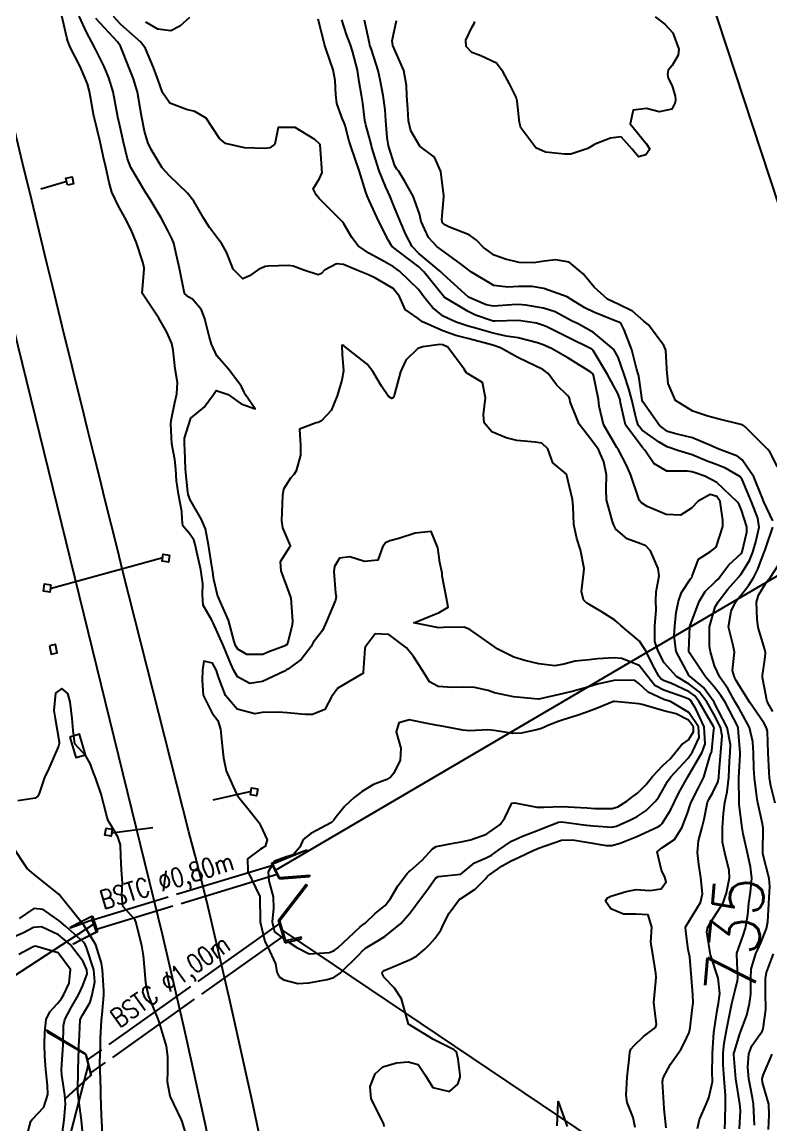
# Model space of a CAD drawing. Header units: metres. Extents: x 318500 to 325275, y 7408834 to 7428799.
# Drawn here: x 320196.2 to 320255.9, y 7413586.3 to 7413674.2 of the extents above; entities that cross this region are included whole.
import ezdxf
from ezdxf.enums import TextEntityAlignment as Align

# ---------------------------------------------------------------- set-up
doc = ezdxf.new("R2010")
doc.units = ezdxf.units.M
doc.header["$MEASUREMENT"] = 0
doc.linetypes.add('CONTINUO', pattern=[0])
doc.linetypes.add('TRACEJADO', pattern=[8.7, 8, -0.7])
for name, color, linetype in [('ALA', 45, 'Continuous'), ('Armário', 45, 'Continuous'), ('BUEIRO', 151, 'Continuous'), ('Cotas', 45, 'Continuous'), ('Curvas de Nivel 1m', 11, 'Continuous'), ('Curvas de Nivel 5m', 15, 'Continuous'), ('Linha Férrea', 20, 'Continuous'), ('Pórticos', 45, 'Continuous'), ('TEXTO', 45, 'Continuous'), ('TUBO', 45, 'Continuous'), ('Vias Primárias', 230, 'Continuous')]:
    doc.layers.add(name, color=color, linetype=linetype)
doc.styles.add('ROMANS', font='romans', dxfattribs={"height": 0.2})
doc.styles.add('Style-STANDARD', font='STANDARD.shx')

msp = doc.modelspace()

# ---------------------------------------------------------------- linework, layer by layer
at = {"layer": 'ALA', "linetype": 'CONTINUO'}
for points in [[(320216.081, 7413607.195, 730.137), (320218.894, 7413608.255, 729.19)], [(320218.894, 7413608.255, 729.19), (320218.891, 7413608.231, 727.554), (320216.185, 7413607.102, 727.468)], [(320216.718, 7413605.926, 730.114), (320219.108, 7413606.115, 729.221)], [(320219.108, 7413606.115, 729.221), (320219.137, 7413606.203, 727.515), (320216.727, 7413606.008, 727.44)], [(320216.651, 7413602.639, 729.47), (320218.851, 7413605.511, 729.379)], [(320218.851, 7413605.511, 729.379), (320218.929, 7413605.408, 727.401), (320216.747, 7413602.587, 727.69)], [(320201.824, 7413602.969, 729.927), (320200.957, 7413602.522, 729.197), (320200.021, 7413602.043, 729.197)], [(320200.021, 7413602.043, 729.197), (320200.024, 7413602.03, 726.892), (320200.985, 7413602.376, 726.892), (320201.765, 7413602.656, 727.049)], [(320200.287, 7413600.716, 728.911), (320200.281, 7413600.743, 726.848), (320201.236, 7413601.246, 726.848), (320202.114, 7413601.708, 726.94)], [(320202.197, 7413601.707, 729.916), (320201.211, 7413601.195, 728.911), (320200.287, 7413600.716, 728.911)], [(320217.17, 7413600.83, 729.471), (320218.46, 7413601.141, 728.306)], [(320218.46, 7413601.141, 728.306), (320218.435, 7413601.297, 727.619), (320217.212, 7413600.98, 727.62)], [(320201.267, 7413591.958, 726.623), (320198.133, 7413593.868, 726.83)], [(320198.133, 7413593.868, 726.83), (320198.233, 7413593.698, 726.493), (320201.25, 7413591.953, 729.117)], [(320201.693, 7413590.287, 726.601), (320199.642, 7413588.407, 726.853)], [(320199.642, 7413588.407, 726.853), (320199.642, 7413588.418, 726.538), (320201.673, 7413590.283, 726.601)]]:
    msp.add_polyline3d(points, dxfattribs=at)
at = {"layer": 'Armário'}
for points in [[(320198.382, 7413624.511), (320198.521, 7413623.859), (320198.996, 7413623.961), (320198.856, 7413624.613)], [(320200.001, 7413617.243), (320200.479, 7413615.605), (320201.24, 7413615.828), (320200.762, 7413617.465)]]:
    msp.add_lwpolyline(points, close=True, dxfattribs=at)
at = {"layer": 'BUEIRO', "linetype": 'CONTINUO'}
for points in [[(320216.718, 7413605.926, 730.114), (320216.081, 7413607.195, 730.137)], [(320216.718, 7413605.926, 730.114), (320216.727, 7413606.008, 727.44), (320216.185, 7413607.102, 727.468), (320216.081, 7413607.195, 730.137)], [(320201.824, 7413602.969, 729.927), (320201.765, 7413602.656, 727.049), (320202.114, 7413601.708, 726.94), (320202.197, 7413601.707, 729.916)], [(320201.824, 7413602.969, 729.927), (320202.197, 7413601.707, 729.916)], [(320217.17, 7413600.83, 729.471), (320216.651, 7413602.639, 729.47)], [(320217.17, 7413600.83, 729.471), (320217.212, 7413600.98, 727.62), (320216.747, 7413602.587, 727.69), (320216.651, 7413602.639, 729.47)], [(320201.267, 7413591.958, 726.623), (320201.25, 7413591.953, 729.117), (320201.673, 7413590.283, 726.601), (320201.693, 7413590.287, 726.601)], [(320201.267, 7413591.958, 726.623), (320201.693, 7413590.287, 726.601)]]:
    msp.add_polyline3d(points, dxfattribs=at)
at = {"layer": 'Curvas de Nivel 1m', "flags": 128}
for points, elevation in [([(320225.066, 7413586.201), (320225.029, 7413586.369), (320224.904, 7413586.655), (320224.034, 7413588.383), (320223.949, 7413589.381), (320224.34, 7413590.379), (320224.966, 7413590.955), (320226.053, 7413591.276), (320226.97, 7413591.357), (320227.771, 7413591.141), (320228.297, 7413590.33), (320228.945, 7413589.307), (320230.261, 7413588.979), (320230.949, 7413589.577), (320231.116, 7413590.13), (320231.124, 7413590.288), (320230.973, 7413591.56), (320230.842, 7413592.155), (320230.633, 7413592.295), (320228.992, 7413593.131), (320227.01, 7413594.35), (320226.44, 7413596.359), (320225.895, 7413597.214), (320225.057, 7413598.075), (320224.906, 7413598.382), (320224.936, 7413598.507), (320225.064, 7413598.614), (320225.515, 7413598.822), (320227.077, 7413599.464), (320227.652, 7413599.771), (320228.314, 7413600.332), (320228.695, 7413600.727), (320229.103, 7413601.175), (320229.58, 7413601.848), (320229.802, 7413602.313), (320230.241, 7413603.196), (320231.069, 7413604.301), (320231.11, 7413604.331), (320231.141, 7413604.35), (320232.318, 7413605.117), (320233.166, 7413605.972), (320233.3, 7413606.136), (320233.452, 7413606.266), (320234.473, 7413606.959), (320235.187, 7413607.377), (320235.78, 7413607.645), (320236.999, 7413608.222), (320237.136, 7413608.285), (320237.201, 7413608.304), (320237.358, 7413608.374), (320239.208, 7413609.018), (320240.087, 7413609.055), (320241.207, 7413608.856), (320242.757, 7413608.592), (320243.205, 7413608.602), (320243.868, 7413608.792), (320245.212, 7413609.317), (320246.894, 7413610.085), (320247.096, 7413610.208), (320247.224, 7413610.341), (320247.897, 7413611.417), (320248.203, 7413612.07), (320248.545, 7413612.783), (320249.28, 7413614.06), (320250.409, 7413616.043), (320250.65, 7413616.7), (320250.578, 7413618.041), (320249.902, 7413619.501), (320249.563, 7413620.057), (320249.476, 7413620.173), (320249.362, 7413620.256), (320249.023, 7413620.404), (320247.369, 7413620.967), (320246.639, 7413621.358), (320246.06, 7413622.1), (320245.393, 7413622.956), (320244.017, 7413623.514), (320243.401, 7413623.552), (320242.079, 7413623.474), (320241.399, 7413623.398), (320240.287, 7413623.286), (320239.393, 7413623.058), (320238.676, 7413622.915), (320237.393, 7413623.068), (320236.29, 7413623.338), (320235.401, 7413623.609), (320234.138, 7413624.259), (320233.417, 7413624.751), (320231.899, 7413625.827), (320231.436, 7413626.003), (320229.779, 7413625.972), (320229.435, 7413625.958), (320227.44, 7413626.35), (320229.449, 7413627.172), (320230.176, 7413627.589), (320230.045, 7413628.314), (320229.7, 7413630.104), (320229.679, 7413630.318), (320229.502, 7413631.152), (320229.347, 7413632.323), (320228.822, 7413633.62), (320227.531, 7413633.496), (320226.233, 7413633.075), (320225.525, 7413632.872), (320225.177, 7413632.73), (320224.935, 7413632.386), (320224.564, 7413631.33), (320223.503, 7413631.234), (320222.329, 7413631.596), (320221.506, 7413631.497), (320221.091, 7413630.841), (320221.042, 7413630.437), (320221.195, 7413628.703), (320221.237, 7413628.433), (320221.181, 7413628.158), (320220.479, 7413626.444), (320220.139, 7413625.74), (320219.415, 7413624.775), (320219.295, 7413624.578), (320219.234, 7413624.462), (320218.44, 7413623.424), (320217.383, 7413622.649), (320217.277, 7413622.586), (320217.117, 7413622.484), (320215.372, 7413621.676), (320214.357, 7413621.512), (320213.375, 7413622.031), (320213.076, 7413622.543), (320212.848, 7413623.085), (320212.224, 7413624.552), (320211.437, 7413626.345), (320211.312, 7413626.562), (320210.634, 7413627.754), (320210.575, 7413628.573), (320210.597, 7413629.449), (320210.45, 7413630.576), (320210.124, 7413631.968), (320210.001, 7413632.583), (320209.901, 7413632.962), (320209.529, 7413633.5), (320209.01, 7413634.073), (320208.949, 7413634.599), (320208.926, 7413635.222), (320208.674, 7413636.603), (320208.518, 7413637.674), (320208.453, 7413638.607), (320208.363, 7413639.364), (320208.134, 7413640.612), (320208.057, 7413642.2), (320208.106, 7413642.613), (320208.37, 7413643.908), (320208.534, 7413644.607), (320208.587, 7413645.504), (320208.411, 7413646.609), (320208.242, 7413648.093), (320208.137, 7413648.614), (320207.743, 7413649.512), (320207.096, 7413650.627), (320205.78, 7413652.64), (320205.924, 7413654.523), (320205.922, 7413654.639), (320205.817, 7413655.099), (320205.325, 7413656.648), (320204.888, 7413657.692), (320204.379, 7413658.662), (320203.873, 7413659.558), (320203.364, 7413660.678), (320203.135, 7413661.448), (320202.861, 7413662.686), (320202.691, 7413663.452), (320202.422, 7413664.693), (320201.968, 7413666.56), (320201.933, 7413666.7), (320201.923, 7413666.748), (320201.57, 7413668.704), (320201.402, 7413669.31), (320200.826, 7413670.712), (320200.043, 7413672.246), (320199.839, 7413672.723), (320199.759, 7413673.019), (320199.357, 7413674.731)], 731), ([(320245.077, 7413586.107), (320244.912, 7413586.913), (320244.435, 7413588.115), (320244.368, 7413588.686), (320244.442, 7413590.115), (320244.62, 7413591.757), (320244.653, 7413592.115), (320244.737, 7413592.361), (320244.988, 7413592.653), (320245.726, 7413593.372), (320246.687, 7413594.085), (320246.768, 7413594.33), (320246.558, 7413596.087), (320246.732, 7413597.76), (320246.761, 7413598.084), (320246.732, 7413598.418), (320246.453, 7413600.09), (320246.331, 7413600.862), (320246.402, 7413602.091), (320246.104, 7413603.07), (320245.13, 7413603.129), (320244.131, 7413603.126), (320243.134, 7413603.543), (320242.707, 7413604.144), (320242.873, 7413604.414), (320243.146, 7413604.541), (320244.36, 7413604.914), (320245.154, 7413605.072), (320246.242, 7413605.005), (320247.156, 7413605.146), (320247.55, 7413605.691), (320247.448, 7413606.077), (320247.178, 7413606.616), (320246.831, 7413608.086), (320247.203, 7413608.402), (320248.207, 7413609.073), (320248.826, 7413610.064), (320248.94, 7413610.347), (320249.236, 7413611.16), (320249.455, 7413611.848), (320249.537, 7413612.056), (320250.135, 7413613.179), (320250.539, 7413614.041), (320251.054, 7413615.79), (320251.162, 7413616.032), (320251.194, 7413616.14), (320251.323, 7413617.563), (320251.361, 7413617.999), (320251.356, 7413618.03), (320251.331, 7413618.079), (320250.173, 7413620.048), (320249.826, 7413620.515), (320249.368, 7413620.845), (320247.926, 7413621.523), (320247.377, 7413621.731), (320247.147, 7413621.853), (320246.962, 7413622.086), (320246.455, 7413623.033), (320245.918, 7413624.102), (320245.421, 7413624.874), (320243.942, 7413626.132), (320243.669, 7413626.363), (320243.444, 7413626.551), (320242.358, 7413627.243), (320241.456, 7413627.78), (320241.211, 7413627.917), (320240.946, 7413628.168), (320240.804, 7413628.836), (320240.966, 7413630.168), (320240.995, 7413630.67), (320240.708, 7413632.172), (320240.411, 7413633.059), (320240.174, 7413634.18), (320240.132, 7413635.611), (320240.076, 7413636.182), (320239.6, 7413638.19), (320238.505, 7413639.103), (320238.105, 7413640.213), (320237.627, 7413640.668), (320237.11, 7413640.743), (320235.63, 7413640.892), (320234.787, 7413641.099), (320233.639, 7413641.563), (320233.041, 7413642.279), (320232.985, 7413642.955), (320233.149, 7413644.278), (320232.915, 7413645.504), (320231.699, 7413646.237), (320231.607, 7413646.301), (320231.429, 7413646.577), (320230.128, 7413648.316), (320229.733, 7413648.501), (320229.511, 7413648.545), (320228.135, 7413648.344), (320227.82, 7413648.257), (320227.728, 7413648.204), (320226.794, 7413647.284), (320226.373, 7413646.37), (320225.877, 7413644.572), (320225.834, 7413644.378), (320225.784, 7413644.273), (320225.678, 7413644.245), (320225.401, 7413644.383), (320224.858, 7413645.219), (320224.168, 7413646.395), (320223.708, 7413646.958), (320221.852, 7413648.428), (320221.731, 7413648.478), (320221.697, 7413648.464), (320221.688, 7413648.431), (320221.72, 7413647.736), (320221.826, 7413646.428), (320221.693, 7413645.689), (320221.315, 7413644.435), (320220.839, 7413643.266), (320220.079, 7413642.454), (320219.796, 7413642.31), (320219.647, 7413642.279), (320218.322, 7413641.791), (320218.391, 7413640.472), (320218.381, 7413639.704), (320218.049, 7413638.476), (320217.883, 7413638.19), (320217.591, 7413637.878), (320217.05, 7413637.016), (320216.954, 7413636.489), (320216.923, 7413635.852), (320216.885, 7413634.49), (320216.969, 7413633.924), (320217.521, 7413632.62), (320217.565, 7413632.48), (320217.562, 7413632.437), (320217.518, 7413632.376), (320216.774, 7413631.218), (320216.816, 7413630.49), (320217.464, 7413628.762), (320217.577, 7413628.479), (320217.613, 7413628.324), (320217.763, 7413626.477), (320217.731, 7413626.182), (320217.416, 7413624.895), (320217.308, 7413624.585), (320217.081, 7413624.485), (320215.874, 7413624.031), (320215.4, 7413623.831), (320214.118, 7413623.81), (320213.405, 7413624.237), (320213.205, 7413624.542), (320213.1, 7413624.858), (320212.655, 7413626.548), (320212.015, 7413627.994), (320211.768, 7413628.557), (320211.479, 7413629.798), (320211.365, 7413630.562), (320211.343, 7413630.712), (320211.072, 7413632.567), (320210.811, 7413633.849), (320210.5, 7413634.576), (320209.564, 7413636.218), (320209.434, 7413636.592), (320209.404, 7413636.761), (320209.226, 7413638.596), (320209.172, 7413640.153), (320209.137, 7413640.597), (320209.15, 7413641.075), (320209.615, 7413642.591), (320209.626, 7413642.615), (320209.651, 7413642.658), (320210.703, 7413643.536), (320211.447, 7413644.563), (320211.683, 7413644.868), (320212.617, 7413644.551), (320213.669, 7413643.805), (320214.78, 7413643.407), (320214.012, 7413644.535), (320213.891, 7413644.745), (320213.687, 7413645.197), (320212.676, 7413646.55), (320211.716, 7413647.624), (320211.287, 7413648.567), (320211.115, 7413649.194), (320210.775, 7413650.575), (320210.498, 7413651.31), (320209.775, 7413652.139), (320209.497, 7413652.314), (320209.135, 7413652.6), (320208.988, 7413653.406), (320208.751, 7413654.606), (320208.433, 7413656.009), (320208.297, 7413656.613), (320208.169, 7413656.94), (320207.85, 7413657.582), (320207.287, 7413658.626), (320206.408, 7413660.108), (320206.056, 7413660.638), (320205.894, 7413660.889), (320204.875, 7413662.656), (320204.604, 7413663.337), (320204.275, 7413664.665), (320203.961, 7413666.101), (320203.84, 7413666.672), (320203.814, 7413666.831), (320203.456, 7413668.678), (320203.119, 7413669.791), (320202.742, 7413670.689), (320202.041, 7413672.081), (320201.723, 7413672.703), (320201.369, 7413673.398), (320200.745, 7413674.713)], 732), ([(320250.04, 7413586.039), (320250.2, 7413586.747), (320250.768, 7413588.032), (320250.82, 7413588.143), (320250.937, 7413588.464), (320251.232, 7413589.75), (320251.233, 7413590.026), (320251.217, 7413590.281), (320251.23, 7413592.026), (320251.354, 7413593.675), (320251.4, 7413594.024), (320251.603, 7413595.449), (320251.713, 7413596.02), (320251.827, 7413596.798), (320251.703, 7413598.02), (320251.088, 7413599.869), (320251.044, 7413600.031), (320250.793, 7413601.712), (320250.837, 7413602.034), (320251.125, 7413602.534), (320252.078, 7413604.016), (320252.357, 7413604.807), (320252.582, 7413606.009), (320252.576, 7413606.612), (320252.232, 7413608.015), (320252.049, 7413608.858), (320252.035, 7413610.018), (320252.105, 7413611.149), (320252.213, 7413612.016), (320252.402, 7413612.874), (320252.534, 7413614.011), (320252.591, 7413615.309), (320252.652, 7413616.01), (320252.683, 7413616.636), (320252.407, 7413618.014), (320251.384, 7413620.005), (320251.371, 7413620.03), (320250.527, 7413621.198), (320249.447, 7413622.059), (320249.381, 7413622.109), (320248.343, 7413624.071), (320248.182, 7413625.319), (320248.233, 7413626.072), (320248.339, 7413627.183), (320248.522, 7413628.069), (320248.781, 7413628.756), (320249.487, 7413629.846), (320249.583, 7413629.964), (320249.63, 7413630.058), (320250.133, 7413631.428), (320251.086, 7413632.037), (320251.524, 7413632.384), (320252.056, 7413634.022), (320252.054, 7413634.529), (320251.863, 7413636.026), (320251.576, 7413636.419), (320251.044, 7413636.572), (320250.104, 7413636.052), (320249.561, 7413635.482), (320248.694, 7413634.927), (320247.553, 7413634.974), (320246.042, 7413635.624), (320245.567, 7413635.909), (320245.4, 7413636.113), (320245.306, 7413636.382), (320244.733, 7413638.123), (320244.392, 7413638.913), (320243.739, 7413640.138), (320243.623, 7413640.316), (320242.557, 7413642.151), (320242.21, 7413643.616), (320242.159, 7413644.155), (320241.763, 7413646.096), (320241.734, 7413646.16), (320241.701, 7413646.204), (320241.544, 7413646.321), (320239.719, 7413647.461), (320238.403, 7413648.21), (320237.734, 7413648.512), (320237.284, 7413648.677), (320235.743, 7413649.08), (320234.788, 7413649.21), (320233.747, 7413649.429), (320232.167, 7413649.881), (320231.755, 7413649.998), (320230.812, 7413650.309), (320229.765, 7413650.809), (320228.925, 7413651.486), (320228.238, 7413652.343), (320227.788, 7413652.913), (320226.294, 7413654.373), (320225.815, 7413654.719), (320225.052, 7413655.158), (320223.831, 7413655.813), (320222.986, 7413656.413), (320222.488, 7413657.062), (320221.857, 7413658.156), (320221.739, 7413658.312), (320221.625, 7413658.434), (320219.886, 7413660.174), (320219.63, 7413660.463), (320219.414, 7413660.949), (320219.91, 7413661.775), (320220.123, 7413662.251), (320220.106, 7413662.457), (320220.081, 7413662.617), (320219.963, 7413664.46), (320219.958, 7413664.478), (320219.941, 7413664.497), (320219.54, 7413664.87), (320217.96, 7413665.831), (320216.626, 7413665.834), (320216.342, 7413664.504), (320215.937, 7413664.225), (320215.585, 7413664.164), (320213.937, 7413664.229), (320212.402, 7413664.555), (320211.946, 7413664.97), (320210.867, 7413666.577), (320209.978, 7413667.125), (320209.301, 7413667.28), (320207.987, 7413667.785), (320207.399, 7413668.626), (320207.036, 7413669.604), (320206.672, 7413670.633), (320206.042, 7413672.136), (320205.658, 7413672.646), (320204.071, 7413674.053), (320203.483, 7413674.679)], 734), ([(320246.657, 7413674.673), (320247.45, 7413674.089), (320248.069, 7413673.38), (320248.563, 7413672.075), (320248.515, 7413671.603), (320248.031, 7413670.795), (320247.692, 7413670.418), (320247.657, 7413670.085), (320247.715, 7413669.783), (320248.011, 7413669.149), (320248.268, 7413668.343), (320248.299, 7413668.077), (320248.254, 7413667.82), (320247.988, 7413667.297), (320246.985, 7413667.095), (320245.989, 7413667.36), (320244.905, 7413667.208), (320244.685, 7413666.129), (320245.947, 7413664.555), (320246.241, 7413664.105), (320245.936, 7413663.662), (320245.328, 7413663.513), (320244.804, 7413664.127), (320243.954, 7413665.089), (320243.119, 7413664.982), (320241.946, 7413664.545), (320241.696, 7413664.412), (320241.289, 7413664.17), (320239.935, 7413663.723), (320239.449, 7413663.711), (320237.936, 7413663.87), (320237.157, 7413664.228), (320235.964, 7413665.821), (320235.845, 7413666.242), (320235.677, 7413667.926), (320235.593, 7413668.246), (320235.068, 7413669.311), (320234.56, 7413670.262), (320234.03, 7413670.957), (320232.779, 7413671.549), (320232.043, 7413671.827), (320231.608, 7413672.304), (320231.562, 7413672.801), (320232.074, 7413673.868), (320232.24, 7413674.135), (320232.291, 7413674.297)], 739), ([(320247.544, 7413586.07), (320247.397, 7413587.599), (320247.349, 7413588.074), (320247.249, 7413589.782), (320247.3, 7413590.077), (320247.889, 7413591.153), (320248.53, 7413592.065), (320248.712, 7413592.334), (320248.992, 7413592.839), (320249.376, 7413593.683), (320249.468, 7413594.053), (320249.629, 7413595.454), (320249.693, 7413596.05), (320249.675, 7413596.679), (320249.572, 7413598.052), (320249.438, 7413599.701), (320249.347, 7413600.056), (320249.302, 7413600.266), (320249.116, 7413601.789), (320249.082, 7413602.06), (320249.088, 7413602.092), (320249.121, 7413602.131), (320250.286, 7413604.043), (320250.439, 7413604.752), (320250.305, 7413606.043), (320250.146, 7413607.085), (320250.042, 7413608.047), (320250.133, 7413608.97), (320250.422, 7413610.042), (320250.586, 7413610.683), (320250.849, 7413612.036), (320250.963, 7413612.326), (320251.262, 7413612.811), (320251.664, 7413613.634), (320251.731, 7413614.023), (320251.76, 7413614.498), (320251.909, 7413616.021), (320252.008, 7413617.332), (320251.883, 7413618.022), (320251.346, 7413619.076), (320250.781, 7413620.039), (320250.174, 7413620.854), (320249.374, 7413621.447), (320248.369, 7413622.07), (320247.396, 7413623.166), (320246.906, 7413624.088), (320246.652, 7413624.861), (320246.652, 7413626.092), (320246.742, 7413627.38), (320246.717, 7413628.091), (320246.75, 7413628.811), (320246.987, 7413630.088), (320246.92, 7413630.667), (320246.284, 7413632.099), (320245.912, 7413632.492), (320245.525, 7413632.647), (320244.433, 7413633.03), (320243.537, 7413633.811), (320243.365, 7413634.142), (320243.267, 7413634.42), (320242.793, 7413636.148), (320242.764, 7413636.967), (320242.789, 7413638.148), (320242.568, 7413639.193), (320242.155, 7413640.155), (320241.631, 7413640.885), (320240.613, 7413642.176), (320239.898, 7413643.965), (320239.853, 7413644.187), (320239.805, 7413644.312), (320239.683, 7413644.466), (320238.813, 7413645.325), (320238.126, 7413646.214), (320237.705, 7413646.54), (320237.105, 7413646.83), (320235.719, 7413647.506), (320234.34, 7413648.261), (320233.733, 7413648.487), (320233.442, 7413648.567), (320231.741, 7413649.006), (320230.789, 7413649.265), (320229.749, 7413649.614), (320228.12, 7413650.345), (320227.909, 7413650.496), (320227.763, 7413650.604), (320226.729, 7413651.325), (320226.275, 7413652.373), (320225.789, 7413653.001), (320224.362, 7413653.834), (320223.805, 7413654.082), (320223.026, 7413654.412), (320221.817, 7413654.905), (320221.276, 7413654.98), (320220.315, 7413654.452), (320220.062, 7413654.201), (320219.804, 7413654.093), (320218.661, 7413654.471), (320217.815, 7413654.788), (320217.454, 7413654.847), (320215.814, 7413654.796), (320215.574, 7413654.754), (320215.045, 7413654.521), (320214.333, 7413654.001), (320213.799, 7413653.78), (320213.025, 7413654.548), (320212.527, 7413655.855), (320212.11, 7413656.557), (320211.843, 7413656.902), (320211.137, 7413657.854), (320210.678, 7413658.578), (320209.88, 7413659.953), (320209.378, 7413660.598), (320207.911, 7413662.016), (320207.368, 7413662.626), (320206.477, 7413664.093), (320206.226, 7413664.637), (320205.954, 7413665.548), (320205.743, 7413666.643), (320205.701, 7413666.918), (320205.386, 7413668.649), (320205.077, 7413669.72), (320204.72, 7413670.66), (320204.045, 7413672.316), (320203.817, 7413672.673), (320202.077, 7413674.524)], 733), ([(320253.397, 7413585.993), (320253.46, 7413587.454), (320253.416, 7413587.993), (320253.137, 7413589.818), (320253.11, 7413589.999), (320252.976, 7413591.59), (320252.944, 7413591.965), (320252.947, 7413592), (320252.947, 7413592.034), (320252.983, 7413592.174), (320253.42, 7413593.579), (320253.587, 7413593.994), (320253.965, 7413595.052), (320254.191, 7413595.988), (320254.291, 7413596.744), (320254.283, 7413597.988), (320254.329, 7413598.73), (320254.697, 7413599.984), (320254.819, 7413600.258), (320255.103, 7413600.838), (320255.554, 7413601.973), (320255.652, 7413602.499), (320255.718, 7413603.971), (320255.798, 7413605.333), (320255.746, 7413605.971), (320255.261, 7413607.918), (320255.249, 7413607.979), (320255.25, 7413608.029), (320255.273, 7413609.979), (320255.225, 7413610.316), (320254.855, 7413611.984), (320254.774, 7413612.468), (320254.588, 7413613.987), (320254.545, 7413614.73), (320254.497, 7413615.988), (320254.453, 7413616.848), (320254.198, 7413617.991), (320253.353, 7413619.517), (320253.085, 7413620.004), (320252.461, 7413621.104), (320251.833, 7413622.023), (320251.393, 7413622.918), (320251.076, 7413624.035), (320251.001, 7413624.451), (320251.004, 7413626.037), (320251.456, 7413627.622), (320251.69, 7413628.027), (320252.467, 7413629.023), (320253.327, 7413630.002), (320253.403, 7413630.089), (320253.493, 7413630.199), (320254.192, 7413631.311), (320254.464, 7413631.991), (320254.704, 7413632.812), (320254.955, 7413633.986), (320254.855, 7413634.682), (320254.354, 7413635.992), (320253.597, 7413637.771), (320253.422, 7413638.003), (320252.271, 7413638.684), (320251.609, 7413638.948), (320250.812, 7413639.242), (320249.617, 7413639.737), (320248.562, 7413640.071), (320247.625, 7413640.386), (320246.975, 7413640.745), (320245.644, 7413641.72), (320245.316, 7413642.115), (320245.149, 7413642.626), (320244.807, 7413644.123), (320244.569, 7413645.007), (320244.186, 7413646.133), (320243.721, 7413647.528), (320243.36, 7413648.144), (320241.75, 7413649.505), (320240.543, 7413650.178), (320240, 7413650.424), (320239.764, 7413650.553), (320238.696, 7413651.132), (320237.772, 7413651.444), (320236.346, 7413651.663), (320235.775, 7413651.719), (320235.23, 7413651.703), (320233.773, 7413651.594), (320233.201, 7413651.705), (320231.78, 7413652.3), (320229.807, 7413654.129), (320229.592, 7413654.323), (320227.832, 7413655.788), (320227.295, 7413656.358), (320226.795, 7413657.312), (320226.339, 7413658.373), (320225.876, 7413659.45), (320225.503, 7413660.384), (320225.196, 7413661.092), (320224.665, 7413662.393), (320224.093, 7413664.244), (320224.054, 7413664.399), (320223.946, 7413664.812), (320223.605, 7413666.045), (320223.533, 7413666.407), (320223.365, 7413667.784), (320223.256, 7413668.411), (320223.074, 7413669.477), (320222.925, 7413670.416), (320222.548, 7413671.916), (320222.382, 7413672.425), (320222.062, 7413673.242), (320221.691, 7413674.436)], 736), ([(320256.043, 7413634.469), (320255.563, 7413635.493), (320255.34, 7413635.982), (320255.211, 7413636.348), (320254.546, 7413637.991), (320253.614, 7413639.353), (320253.235, 7413639.625), (320252.179, 7413640.022), (320251.623, 7413640.247), (320251.223, 7413640.439), (320249.636, 7413641.104), (320248.309, 7413641.404), (320247.643, 7413641.614), (320247.012, 7413642.09), (320245.678, 7413643.967), (320245.638, 7413644.111), (320245.397, 7413645.814), (320245.328, 7413646.116), (320245.188, 7413646.637), (320244.813, 7413648.124), (320244.186, 7413649.701), (320243.985, 7413650.137), (320243.885, 7413650.262), (320243.762, 7413650.324), (320243.47, 7413650.435), (320241.769, 7413651.107), (320241.051, 7413651.449), (320239.89, 7413652.188), (320239.781, 7413652.26), (320239.647, 7413652.327), (320237.792, 7413653.01), (320236.873, 7413653.15), (320235.794, 7413653.173), (320234.927, 7413653.119), (320233.794, 7413653.233), (320232.014, 7413654.297), (320231.812, 7413654.455), (320231.221, 7413654.904), (320229.834, 7413655.937), (320229.295, 7413656.328), (320228.586, 7413657.078), (320228.024, 7413658.348), (320227.869, 7413658.951), (320227.363, 7413660.358), (320226.693, 7413661.584), (320226.201, 7413662.376), (320226.066, 7413662.522), (320225.924, 7413662.775), (320225.42, 7413664.385), (320225.29, 7413665.047), (320225.193, 7413666.388), (320225.131, 7413667.24), (320224.98, 7413668.39), (320224.755, 7413669.65), (320224.58, 7413670.394), (320224.045, 7413672.061), (320223.931, 7413672.402), (320223.883, 7413672.572), (320223.507, 7413674.409)], 737), ([(320256.422, 7413638.782), (320255.82, 7413639.977), (320255.623, 7413640.205), (320253.819, 7413641.998), (320253.652, 7413642.109), (320253.5, 7413642.155), (320251.659, 7413642.62), (320250.879, 7413642.824), (320249.667, 7413643.216), (320248.299, 7413644.074), (320247.694, 7413645.431), (320247.65, 7413646.032), (320247.643, 7413646.081), (320247.627, 7413646.155), (320247.515, 7413648.083), (320247.363, 7413648.458), (320246.144, 7413650.104), (320245.923, 7413650.269), (320245.763, 7413650.405), (320244.854, 7413651.207), (320243.776, 7413651.723), (320242.87, 7413652.149), (320241.794, 7413653.112), (320240.926, 7413654.173), (320239.824, 7413655.115), (320238.737, 7413655.296), (320237.824, 7413655.177), (320236.999, 7413655.052), (320235.823, 7413655.086), (320234.737, 7413655.346), (320233.831, 7413655.672), (320232.994, 7413656.283), (320232.419, 7413656.865), (320231.85, 7413657.294), (320230.284, 7413657.888), (320229.858, 7413658.109), (320229.748, 7413658.21), (320229.696, 7413658.322), (320229.674, 7413658.511), (320229.811, 7413660.321), (320229.81, 7413660.402), (320229.594, 7413662.325), (320229.073, 7413663.474), (320227.94, 7413664.321), (320227.923, 7413664.333), (320227.906, 7413664.351), (320227.18, 7413665.584), (320227.011, 7413666.364), (320226.94, 7413667.322), (320226.867, 7413668.367), (320226.835, 7413669.195), (320226.62, 7413670.371), (320226.04, 7413671.712), (320225.746, 7413672.383), (320225.693, 7413672.747), (320226.047, 7413674.38)], 738), ([(320256.239, 7413611.965), (320255.892, 7413613.349), (320255.788, 7413613.972), (320255.751, 7413614.439), (320255.681, 7413615.974), (320255.626, 7413617.675), (320255.555, 7413617.977), (320255.336, 7413618.369), (320254.224, 7413619.991), (320253.373, 7413621.345), (320253.125, 7413621.751), (320252.982, 7413622.006), (320252.844, 7413622.552), (320252.986, 7413624.006), (320252.889, 7413624.537), (320252.521, 7413626.014), (320252.726, 7413627.284), (320253.071, 7413628.006), (320253.231, 7413628.236), (320253.467, 7413628.499), (320254.137, 7413629.337), (320254.536, 7413629.99), (320254.854, 7413630.632), (320255.369, 7413631.982), (320255.409, 7413632.093), (320255.524, 7413632.418), (320256.043, 7413633.972)], 737), ([(320256.042, 7413619.277), (320255.64, 7413619.976), (320255.57, 7413620.185), (320255.372, 7413621.157), (320255.217, 7413621.982), (320255.219, 7413622.145), (320255.402, 7413623.43), (320255.474, 7413623.914), (320255.475, 7413623.979), (320255.414, 7413624.219), (320254.873, 7413625.986), (320254.801, 7413626.632), (320254.74, 7413627.987), (320254.909, 7413628.545), (320255.483, 7413629.498), (320255.69, 7413629.774), (320255.868, 7413629.974), (320256.498, 7413630.972)], 738), ([(320202.645, 7413584.91), (320202.545, 7413586.674), (320202.521, 7413587.059), (320202.474, 7413588.675), (320202.466, 7413589.146), (320202.41, 7413590.676), (320202.407, 7413591.234), (320202.451, 7413592.675), (320202.452, 7413593.211), (320202.526, 7413594.675), (320202.576, 7413595.115), (320202.709, 7413596.673), (320202.719, 7413596.997), (320202.613, 7413598.674), (320202.521, 7413599.222), (320202.082, 7413600.68), (320201.113, 7413602.251), (320200.743, 7413602.704), (320199.14, 7413604.72), (320197.163, 7413606.273), (320196.598, 7413606.759), (320195.405, 7413608.569)], 729), ([(320201.12, 7413584.688), (320200.933, 7413586.656), (320200.929, 7413586.69), (320200.903, 7413586.87), (320200.668, 7413588.694), (320200.646, 7413588.982), (320200.667, 7413590.694), (320200.721, 7413592.438), (320200.728, 7413592.694), (320200.738, 7413592.94), (320200.819, 7413594.693), (320200.871, 7413594.833), (320201.016, 7413595.061), (320201.613, 7413596.103), (320201.797, 7413596.682), (320202.004, 7413597.727), (320201.926, 7413598.681), (320201.326, 7413600.448), (320201.225, 7413600.689), (320201.093, 7413600.88), (320199.65, 7413602.174), (320199.118, 7413602.611), (320198.978, 7413602.722), (320197.882, 7413603.493), (320197.128, 7413603.562), (320195.976, 7413602.761)], 728), ([(320199.327, 7413585.156), (320199.555, 7413586.71), (320199.654, 7413587.974), (320199.6, 7413588.71), (320199.376, 7413590.291), (320199.352, 7413590.714), (320199.375, 7413591.125), (320199.469, 7413592.713), (320199.494, 7413594.221), (320199.6, 7413594.711), (320200.094, 7413595.634), (320200.694, 7413596.695), (320201.047, 7413597.436), (320201.378, 7413598.365), (320201.359, 7413598.687), (320201.07, 7413599.35), (320200.038, 7413600.706), (320199.101, 7413601.482), (320197.747, 7413602.104), (320197.11, 7413602.065), (320196.268, 7413601.593), (320195.095, 7413601.108)], 727), ([(320196.506, 7413585.131), (320196.899, 7413586.606), (320197.013, 7413586.748), (320197.932, 7413587.717), (320198.257, 7413588.73), (320198.225, 7413589.447), (320198.082, 7413590.733), (320198.022, 7413591.786), (320197.992, 7413592.735), (320198.014, 7413593.716), (320198.125, 7413594.733), (320198.405, 7413595.343), (320199.029, 7413595.996), (320199.35, 7413596.401), (320199.527, 7413596.713), (320199.964, 7413597.622), (320200.047, 7413598.705), (320199.08, 7413600.026), (320197.273, 7413600.561), (320197.086, 7413600.511), (320195.926, 7413599.912)], 726), ([(320254.579, 7413586.301), (320254.512, 7413587.976), (320254.438, 7413588.477), (320254.126, 7413589.988), (320254.044, 7413590.914), (320254.148, 7413591.988), (320254.364, 7413592.612), (320255.003, 7413593.52), (320255.208, 7413593.776), (320255.287, 7413593.976), (320255.482, 7413595.524), (320255.492, 7413595.973), (320255.476, 7413596.405), (320255.462, 7413597.974), (320255.55, 7413598.455), (320256.104, 7413599.965)], 737), ([(320255.716, 7413585.962), (320255.762, 7413587.117), (320255.738, 7413587.962), (320255.228, 7413589.704), (320255.192, 7413589.977), (320255.266, 7413590.278), (320255.989, 7413591.965)], 738), ([(320238.861, 7413586.23), (320238.93, 7413588.19), (320239.647, 7413586.179)], 732)]:
    msp.add_lwpolyline(points, dxfattribs=dict(at, elevation=elevation))
at = {"layer": 'Curvas de Nivel 1m', "elevation": 729, "flags": 128}
msp.add_lwpolyline([(320249.712, 7413618.054), (320249.338, 7413618.586), (320248.331, 7413619.085), (320247.349, 7413619.326), (320245.632, 7413619.83), (320245.357, 7413619.894), (320243.417, 7413620.081), (320243.359, 7413620.074), (320241.984, 7413619.52), (320241.347, 7413619.277), (320240.52, 7413618.994), (320239.337, 7413618.625), (320239.013, 7413618.517), (320238.249, 7413618.206), (320237.607, 7413617.934), (320237.324, 7413617.838), (320236.011, 7413617.541), (320235.319, 7413617.532), (320233.821, 7413617.764), (320233.323, 7413617.803), (320231.869, 7413617.744), (320231.322, 7413617.781), (320229.521, 7413618.124), (320229.328, 7413618.16), (320228.354, 7413618.335), (320227.333, 7413618.566), (320227.074, 7413618.613), (320226.23, 7413618.367), (320226.03, 7413617.658), (320226.387, 7413616.364), (320226.333, 7413615.406), (320225.842, 7413614.372), (320225.593, 7413614.057), (320225.272, 7413613.851), (320224.204, 7413613.453), (320223.257, 7413612.879), (320222.994, 7413612.664), (320222.67, 7413612.409), (320221.919, 7413611.741), (320221.227, 7413610.889), (320221.051, 7413610.604), (320220.86, 7413610.435), (320219.211, 7413609.558), (320218.613, 7413609.059), (320218.339, 7413608.469), (320217.821, 7413607.843), (320217.188, 7413607.654), (320216.333, 7413607.342), (320215.816, 7413606.5), (320215.871, 7413605.787), (320216.205, 7413604.494), (320216.237, 7413603.599), (320216.124, 7413602.495), (320216.329, 7413601.712), (320217.1, 7413601.134), (320218.112, 7413600.47), (320219.083, 7413599.961), (320220.715, 7413600.066), (320221.087, 7413600.21), (320221.383, 7413600.426), (320223.115, 7413602.094), (320223.296, 7413602.219), (320223.546, 7413602.396), (320224.334, 7413603.182), (320225.134, 7413603.814), (320225.568, 7413604.374), (320226.144, 7413605.376), (320226.886, 7413606.354), (320227.033, 7413606.491), (320227.174, 7413606.6), (320228.095, 7413607.428), (320228.927, 7413608.324), (320229.202, 7413608.509), (320230.711, 7413608.799), (320231.206, 7413608.886), (320231.958, 7413609.039), (320233.212, 7413609.484), (320234.315, 7413610.254), (320234.683, 7413610.793), (320235.246, 7413611.966), (320235.482, 7413612.002), (320237.241, 7413611.646), (320237.804, 7413611.649), (320239.243, 7413611.713), (320239.738, 7413611.687), (320241.241, 7413611.588), (320241.849, 7413611.546), (320243.241, 7413611.543), (320243.699, 7413611.678), (320244.397, 7413612.123), (320244.881, 7413612.49), (320245.26, 7413612.773), (320245.928, 7413613.442), (320246.462, 7413614.092), (320247.289, 7413614.966), (320247.856, 7413615.513), (320248.328, 7413616.07), (320248.767, 7413616.606), (320249.315, 7413617.03), (320249.726, 7413617.652)], close=True, dxfattribs=at)
at = {"layer": 'Curvas de Nivel 5m', "flags": 128}
for points, elevation in [([(320209.553, 7413674.598), (320208.765, 7413673.914), (320208.064, 7413673.558), (320207.021, 7413673.675), (320206.074, 7413674.249)], 735), ([(320252.227, 7413586.01), (320252.251, 7413586.669), (320252.283, 7413588.01), (320252.277, 7413588.673), (320252.181, 7413590.012), (320252.091, 7413591.133), (320252.087, 7413592.013), (320252.17, 7413592.835), (320252.378, 7413594.009), (320252.483, 7413594.543), (320252.792, 7413596.004), (320253.051, 7413597.059), (320253.237, 7413597.819), (320253.248, 7413597.998), (320253.169, 7413599.919), (320253.177, 7413599.999), (320253.677, 7413601.428), (320253.871, 7413601.992), (320254.057, 7413603.064), (320254.135, 7413603.99), (320254.262, 7413604.88), (320254.37, 7413605.988), (320254.278, 7413606.894), (320254.02, 7413607.992), (320253.68, 7413609.531), (320253.614, 7413609.996), (320253.377, 7413611.87), (320253.37, 7413611.999), (320253.347, 7413613.932), (320253.347, 7413613.999), (320253.44, 7413615.857), (320253.438, 7413615.999), (320253.324, 7413617.588), (320253.282, 7413618.001), (320253.259, 7413618.073), (320252.241, 7413620.017), (320251.908, 7413620.564), (320251.372, 7413621.252), (320251.003, 7413621.662), (320250.677, 7413622.041), (320249.408, 7413623.955), (320249.359, 7413624.061), (320249.348, 7413624.124), (320249.44, 7413626.06), (320250.169, 7413628.049), (320250.663, 7413628.852), (320251.484, 7413629.639), (320251.68, 7413629.834), (320251.822, 7413630.025), (320252.542, 7413630.977), (320253.518, 7413631.871), (320253.576, 7413631.943), (320253.596, 7413631.999), (320253.965, 7413633.567), (320253.979, 7413633.996), (320253.56, 7413635.331), (320253.354, 7413635.79), (320253.202, 7413636.006), (320251.592, 7413637.524), (320250.62, 7413638.045), (320249.848, 7413638.302), (320249.603, 7413638.389), (320249.222, 7413638.446), (320247.604, 7413638.434), (320246.574, 7413639.06), (320245.834, 7413640.107), (320245.624, 7413640.36), (320244.311, 7413642.13), (320243.914, 7413643.899), (320243.882, 7413644.137), (320243.837, 7413644.294), (320243.685, 7413644.638), (320242.877, 7413646.148), (320241.729, 7413648.063), (320241.626, 7413648.162), (320239.744, 7413649.102), (320238.027, 7413649.945), (320237.758, 7413650.056), (320237.21, 7413650.226), (320235.762, 7413650.449), (320233.891, 7413650.397), (320233.761, 7413650.41), (320232.357, 7413650.883), (320231.769, 7413651.159), (320229.85, 7413652.319), (320229.781, 7413652.384), (320228.216, 7413654.344), (320227.816, 7413654.724), (320226.298, 7413655.908), (320225.838, 7413656.233), (320225.665, 7413656.382), (320225.396, 7413656.833), (320224.62, 7413658.392), (320223.884, 7413659.968), (320223.703, 7413660.403), (320223.609, 7413660.689), (320223.059, 7413662.413), (320222.777, 7413663.265), (320222.376, 7413664.423), (320222.277, 7413664.757), (320221.963, 7413665.985), (320221.839, 7413666.303), (320221.773, 7413666.433), (320221.297, 7413667.748), (320221.216, 7413668.442), (320221.166, 7413669.597), (320221.001, 7413670.445), (320220.452, 7413672.046), (320220.317, 7413672.456), (320220.065, 7413673.451), (320219.797, 7413674.463)], 735), ([(320209.4, 7413585.097), (320208.966, 7413586.589), (320208.902, 7413586.724), (320208.008, 7413588.599), (320207.803, 7413589.746), (320207.812, 7413590.601), (320207.812, 7413591.761), (320207.701, 7413592.603), (320207.152, 7413594.465), (320207.099, 7413594.609), (320207.013, 7413594.817), (320206.285, 7413596.621), (320206.066, 7413597.64), (320205.991, 7413598.626), (320205.879, 7413599.827), (320205.755, 7413600.63), (320205.259, 7413602.497), (320205.208, 7413602.639), (320205.121, 7413602.758), (320204.225, 7413603.748), (320204.157, 7413604.655), (320204.206, 7413605.602), (320204.13, 7413606.656), (320204.068, 7413607.775), (320204.041, 7413608.657), (320203.831, 7413609.285), (320203.216, 7413610.314), (320203.076, 7413610.529), (320203.022, 7413610.673), (320202.967, 7413610.931), (320202.5, 7413612.681), (320202.097, 7413613.859), (320201.785, 7413614.692), (320201.657, 7413615.067), (320201.29, 7413615.737), (320200.407, 7413616.709), (320200.269, 7413617.757), (320200.186, 7413618.711), (320200.023, 7413620.04), (320199.837, 7413620.715), (320199.364, 7413621.12), (320198.855, 7413620.728), (320198.723, 7413619.346), (320198.832, 7413618.727), (320199.166, 7413616.858), (320199.156, 7413616.722), (320199.096, 7413616.521), (320198.337, 7413614.734), (320197.993, 7413614.015), (320197.548, 7413612.746), (320197.456, 7413612.538), (320197.244, 7413612.378), (320195.848, 7413612.164)], 730)]:
    msp.add_lwpolyline(points, dxfattribs=dict(at, elevation=elevation))
at = {"layer": 'Curvas de Nivel 5m', "elevation": 730, "flags": 128}
msp.add_lwpolyline([(320250.117, 7413618.048), (320249.347, 7413619.207), (320247.883, 7413620.075), (320247.362, 7413620.236), (320246.098, 7413620.829), (320245.374, 7413621.52), (320245.026, 7413621.764), (320243.376, 7413621.735), (320242.07, 7413621.456), (320241.371, 7413621.235), (320240.056, 7413620.869), (320239.365, 7413620.705), (320237.393, 7413620.252), (320237.36, 7413620.251), (320237.328, 7413620.252), (320235.362, 7413620.436), (320233.872, 7413620.77), (320233.367, 7413620.95), (320232.276, 7413621.193), (320231.369, 7413621.206), (320230.488, 7413621.19), (320229.369, 7413621.263), (320228.683, 7413621.64), (320228.241, 7413622.337), (320227.4, 7413623.668), (320226.831, 7413624.359), (320225.426, 7413625.427), (320224.344, 7413625.473), (320223.549, 7413624.399), (320223.524, 7413624.284), (320223.402, 7413622.4), (320223.401, 7413622.379), (320223.379, 7413622.316), (320223.179, 7413622.204), (320221.367, 7413621.134), (320220.878, 7413620.437), (320220.341, 7413619.449), (320219.338, 7413619.026), (320218.774, 7413619.03), (320217.34, 7413619.16), (320216.6, 7413619.233), (320215.34, 7413619.188), (320214.765, 7413619.093), (320213.344, 7413619.451), (320212.427, 7413620.549), (320211.841, 7413622.089), (320211.685, 7413622.557), (320211.389, 7413623.132), (320210.678, 7413623.283), (320210.582, 7413622.572), (320210.564, 7413621.764), (320210.63, 7413620.571), (320211.339, 7413619.147), (320211.802, 7413618.555), (320212.003, 7413617.87), (320212.153, 7413616.551), (320212.248, 7413615.593), (320212.473, 7413614.548), (320213.254, 7413612.774), (320213.398, 7413612.538), (320214.208, 7413611.553), (320215.018, 7413610.513), (320215.098, 7413610.391), (320215.217, 7413610.183), (320215.742, 7413609.038), (320215.581, 7413608.504), (320215.338, 7413608.367), (320215.197, 7413608.306), (320214.174, 7413607.536), (320214.186, 7413606.525), (320215.14, 7413604.535), (320215.146, 7413604.51), (320215.168, 7413602.557), (320215.174, 7413602.509), (320215.54, 7413600.946), (320215.779, 7413600.5), (320216.398, 7413599.162), (320216.513, 7413598.488), (320216.692, 7413598.121), (320217.054, 7413597.872), (320218.182, 7413597.599), (320219.052, 7413597.64), (320220.516, 7413597.897), (320221.056, 7413598.071), (320221.563, 7413598.422), (320223.082, 7413599.891), (320223.315, 7413600.169), (320223.564, 7413600.395), (320224.515, 7413600.97), (320225.104, 7413601.328), (320226.388, 7413602.361), (320227.129, 7413603.227), (320227.963, 7413604.338), (320228.477, 7413605.003), (320229.165, 7413605.979), (320229.374, 7413606.111), (320231.17, 7413606.3), (320232.259, 7413607.209), (320233.19, 7413607.611), (320233.627, 7413607.83), (320234.193, 7413608.255), (320235.207, 7413608.943), (320236.094, 7413609.349), (320237.215, 7413609.75), (320238.339, 7413610.203), (320238.966, 7413610.451), (320239.224, 7413610.472), (320241.158, 7413610.224), (320241.221, 7413610.214), (320241.759, 7413610.155), (320243.219, 7413610.057), (320243.584, 7413610.135), (320244.706, 7413610.639), (320245.232, 7413610.905), (320245.956, 7413611.382), (320246.671, 7413612.089), (320246.924, 7413612.416), (320247.263, 7413612.966), (320247.651, 7413613.699), (320247.906, 7413614.074), (320248.575, 7413614.779), (320249.295, 7413615.544), (320249.646, 7413616.055), (320250.164, 7413617.201)], close=True, dxfattribs=at)
at = {"layer": 'Linha Férrea'}
for points in [[(320243.121, 7412578.113, -0.022066), (320218.658, 7412665.024, -0.057292), (320208.419, 7412757.765, -0.015116), (320209.147, 7412809.731), (320212.999, 7412898.464), (320217.75, 7413022.223), (320218.868, 7413065.549, 0.002845), (320222.472, 7413170.398), (320223.919, 7413209.926, 0.002082), (320224.705, 7413276.661, 0.003632), (320228.062, 7413358.946, 0.007114), (320228.457, 7413437.225, 0.052007), (320207.388, 7413601.502), (320189.576, 7413674.05, -0.009688), (320173.972, 7413744.603, -0.038503), (320163.913, 7413836.791, -0.068065), (320181.512, 7414006.598, -0.018281), (320204.23, 7414088.365, -0.009006), (320223.393, 7414139.109, -0.076005), (320320.437, 7414311.999, -0.027328)], [(320242.602, 7412592.989, -0.039479), (320216.599, 7412699.687, -0.043029), (320212.659, 7412775.314, -0.005074), (320213.553, 7412813.867), (320216.907, 7412896.875), (320221.075, 7413002.371), (320228.419, 7413254.256, -0.010419), (320230.392, 7413317.782, 0.015269), (320232.714, 7413433.25, 0.053346), (320210.954, 7413604.021, -0.008287), (320181.836, 7413725.169, -0.048428), (320167.711, 7413850.7, -0.046719), (320177.501, 7413966.93, -0.025435), (320202.239, 7414068.044, -0.032111), (320214.5, 7414104.857, -0.012996), (320241.049, 7414171.317, -0.059467), (320320.452, 7414305.187)]]:
    msp.add_lwpolyline(points, format="xyb", dxfattribs=at)
at = {"layer": 'Pórticos'}
for points in [[(320199.756, 7413661.529), (320197.68, 7413660.93)], [(320198.442, 7413629.085), (320207.411, 7413631.547)], [(320214.451, 7413612.908), (320211.406, 7413612.197)], [(320203.343, 7413609.612), (320206.623, 7413610.04)]]:
    msp.add_lwpolyline(points, dxfattribs=at)
for points in [[(320199.817, 7413661.246), (320199.695, 7413661.811), (320200.183, 7413661.916), (320200.305, 7413661.352)], [(320207.949, 7413631.754), (320207.859, 7413631.184), (320207.366, 7413631.262), (320207.456, 7413631.832)], [(320198.487, 7413629.37), (320198.397, 7413628.8), (320197.904, 7413628.877), (320197.994, 7413629.447)], [(320214.989, 7413613.115), (320214.899, 7413612.545), (320214.406, 7413612.623), (320214.496, 7413613.193)], [(320203.388, 7413609.897), (320203.298, 7413609.326), (320202.805, 7413609.404), (320202.895, 7413609.974)]]:
    msp.add_lwpolyline(points, close=True, dxfattribs=at)
at = {"layer": 'TEXTO', "linetype": 'CONTINUO'}
for p, q in [((320216.395, 7413606.618), (320259.971, 7413632.203)), ((320201.935, 7413602.338), (320163.87, 7413577.596)), ((320216.928, 7413601.852), (320266.801, 7413568.306)), ((320201.471, 7413591.116), (320196.355, 7413571.431))]:
    msp.add_line(p, q, dxfattribs=at)
at = {"layer": 'TUBO', "linetype": 'TRACEJADO', "flags": 128}
for points in [[(320216.175, 7413607.007), (320201.913, 7413602.671)], [(320216.54, 7413606.281), (320202.139, 7413601.904)], [(320216.724, 7413602.385), (320201.385, 7413591.496)], [(320217.016, 7413601.366), (320201.649, 7413590.458)]]:
    msp.add_lwpolyline(points, dxfattribs=at)
at = {"layer": 'Vias Primárias'}
msp.add_lwpolyline([(320217.914, 7413900.707), (320215.214, 7413887.73), (320213.993, 7413876.496), (320213.305, 7413865.378), (320212.937, 7413859.281), (320212.781, 7413850.649), (320213.256, 7413838.313), (320215.003, 7413823.436), (320218.128, 7413803.832), (320220.987, 7413786.039), (320224.057, 7413769.304), (320227.34, 7413752.397), (320230.2, 7413741.534), (320236.184, 7413723.319), (320241.854, 7413704.776), (320247.152, 7413689.892), (320250.913, 7413676.648), (320257.214, 7413657.485), (320264.417, 7413634.652), (320272.044, 7413611.398), (320280.677, 7413585.601)], dxfattribs=at)

# ---------------------------------------------------------------- texts
at = {"layer": 'Cotas', "style": 'Style-STANDARD'}
msp.add_text('735', height=4, rotation=84.82718, dxfattribs=at).set_placement((320253.02, 7413601.467, 735), align=Align.MIDDLE_CENTER)
at = {"layer": 'TEXTO', "style": 'ROMANS', "width": 0.8}
for s, rotation, p in [('BSTC Ø0,80m', 17.07079, (320202.685, 7413603.471)), ('BSTC Ø1,00m', 35.32167, (320203.952, 7413594.016))]:
    msp.add_text(s, height=1.5, rotation=rotation, dxfattribs=at).set_placement(p)

doc.saveas('drawing.dxf')
